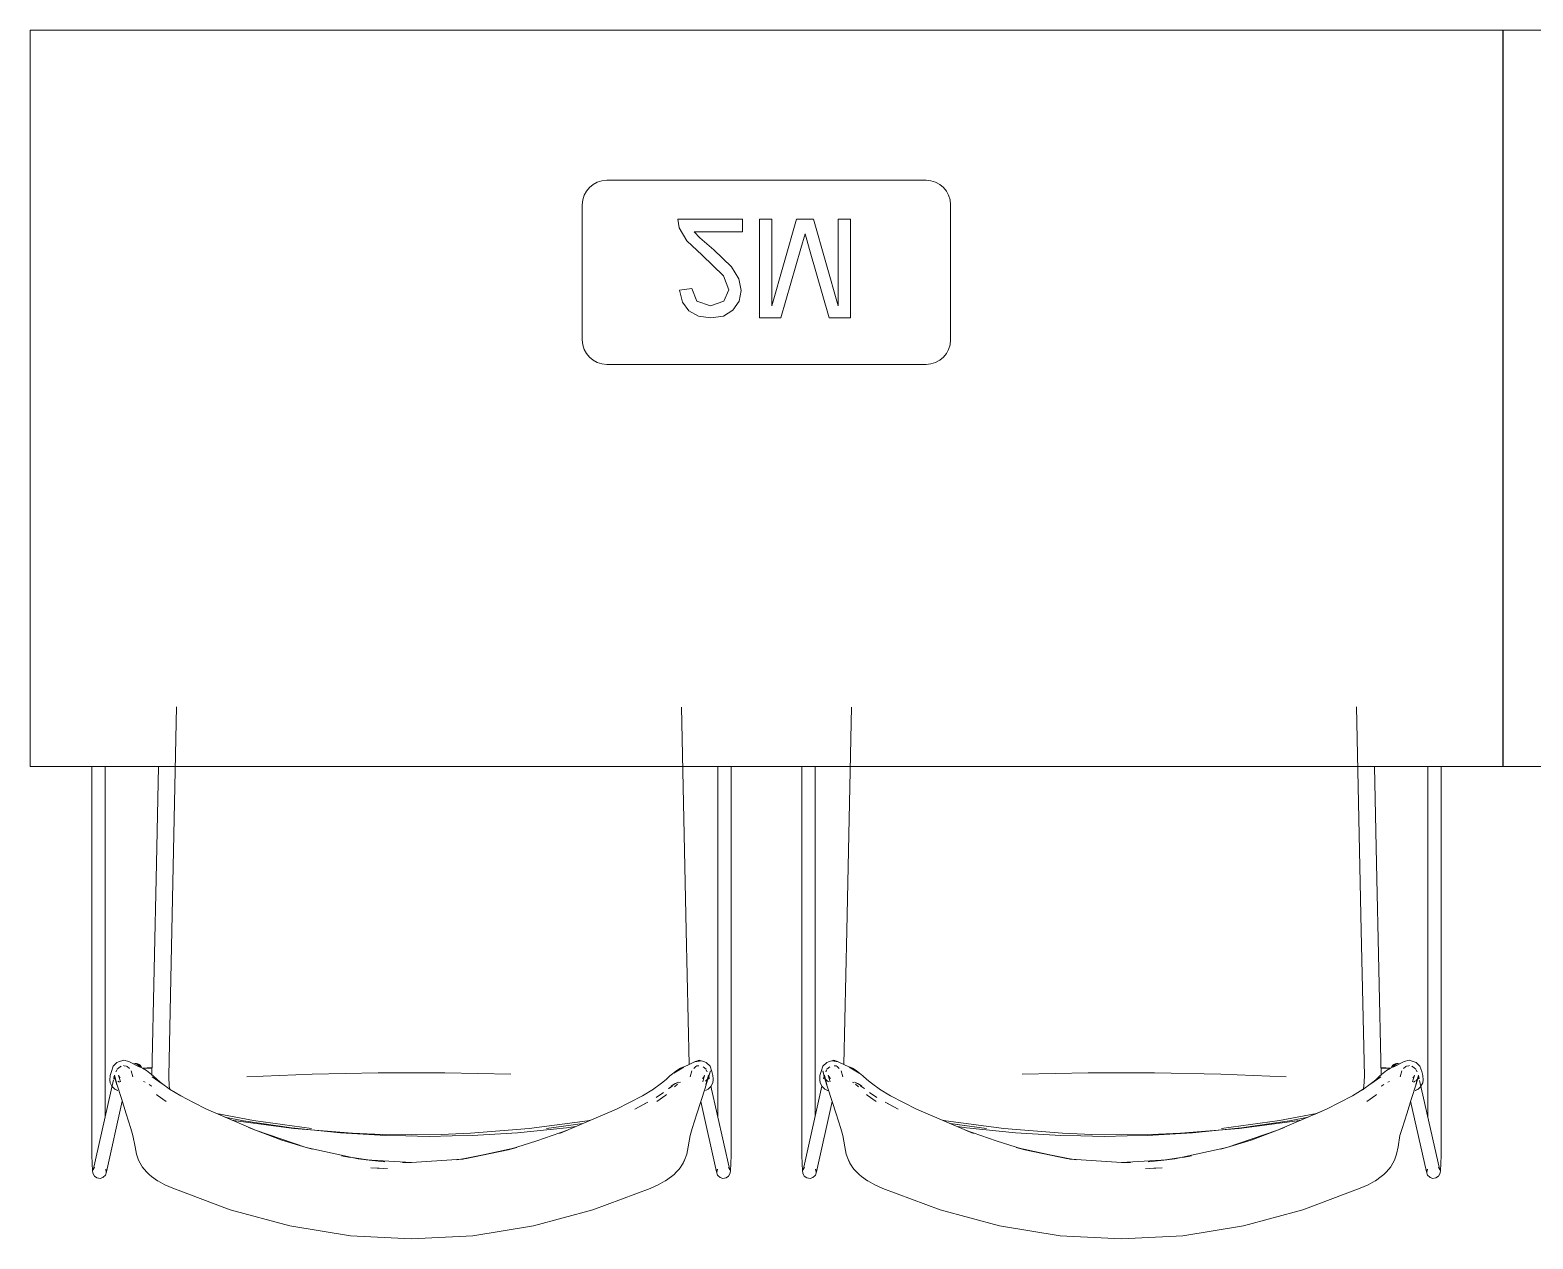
# Model space of a CAD drawing. Header units: millimetres. Extents: x 155927 to 326028, y -36033 to 97293.
# Drawn here: x 209602 to 210826, y 21746 to 22731 of the extents above; entities that cross this region are included whole.
import ezdxf

# ---------------------------------------------------------------- set-up
doc = ezdxf.new("R2010")
doc.units = ezdxf.units.MM
doc.header["$MEASUREMENT"] = 0
doc.layers.add('G-IMPT', color=8, linetype='CONTINUOUS', lineweight=9)
doc.layers.add('I-FURN', color=8, linetype='CONTINUOUS', lineweight=9)

msp = doc.modelspace()

# ---------------------------------------------------------------- linework, layer by layer
at = {"layer": 'G-IMPT'}
for p, q in [((209721.2, 22179.6), (209717.5, 21997.6)), ((210136.4, 21997.6), (210132.8, 22179.4)), ((210267.4, 21997.6), (210271.1, 22179.4)), ((210682.7, 22179.6), (210686.3, 21997.6)), ((209652.4, 22131.2), (209652.4, 21820.7)), ((209663.2, 22131.2), (209663.2, 21845.8)), ((209706.7, 22131.2), (209705, 22052.2)), ((210162.3, 21845.8), (210162.3, 22131.2)), ((210173.2, 22131.2), (210173.2, 21820.7)), ((210230.7, 22131.2), (210230.7, 21820.7)), ((210241.6, 21845.8), (210241.6, 22131.2)), ((210697.2, 22131.2), (210698.8, 22052.2)), ((210740.6, 22131.2), (210740.6, 21845.8)), ((210751.5, 22131.2), (210751.5, 21820.7)), ((209701.2, 21879.3), (209705, 22052.2)), ((210702.7, 21879.3), (210698.8, 22052.2)), ((209714.9, 21878.8), (209717.5, 21997.6)), ((210138.9, 21888.2), (210136.4, 21997.6)), ((210265, 21888.2), (210267.4, 21997.6)), ((210689, 21878.8), (210686.3, 21997.6)), ((209674.1, 21890.5), (209678.3, 21891.7)), ((209682.4, 21890.8), (209678.3, 21891.7)), ((210147.2, 21891.7), (210143.5, 21890.4)), ((210147.2, 21891.7), (210151.4, 21890.5)), ((210256.7, 21891.7), (210252.5, 21890.5)), ((210256.7, 21891.7), (210260.3, 21890.4)), ((210721.5, 21890.8), (210725.5, 21891.7)), ((210729.7, 21890.5), (210725.5, 21891.7)), ((209667.2, 21879.4), (209666.9, 21875.4)), ((209667.2, 21879.4), (209668.2, 21882.7)), ((209669.6, 21886.9), (209668.2, 21882.7)), ((209669.6, 21886.9), (209672.8, 21890)), ((209672.6, 21872.2), (209670.8, 21879.7)), ((209670.8, 21879.7), (209672.8, 21871.6)), ((209671.8, 21882.2), (209672.6, 21883.9)), ((209672.2, 21882.7), (209672.6, 21883.9)), ((209672.8, 21890), (209674.1, 21890.5)), ((209675.6, 21886.7), (209672.9, 21884.5)), ((209674, 21879.7), (209675, 21877.6)), ((209674, 21879.7), (209675.6, 21874.1)), ((209674.5, 21885.7), (209676.1, 21886.9)), ((209674.5, 21885.7), (209675.1, 21886.1)), ((209676.1, 21886.9), (209675.1, 21886.1)), ((209678.1, 21887.4), (209678.7, 21887.3)), ((209680.6, 21886.9), (209678.7, 21887.3)), ((209681.2, 21886.6), (209680.6, 21886.9)), ((209681.2, 21886.6), (209683, 21884.9)), ((209682.4, 21890.8), (209690.8, 21886.4)), ((209684.4, 21883), (209685.7, 21878.2)), ((209693.7, 21885.2), (209688.8, 21887.4)), ((209688.8, 21887.4), (209690.8, 21886.4)), ((209701.4, 21885.7), (209693.3, 21885.4)), ((209693.7, 21885.2), (209696.8, 21883.3)), ((209694, 21885), (209700.3, 21885.3)), ((209694, 21885), (209701.4, 21885.3)), ((209696.8, 21883.3), (209702.2, 21879)), ((209778.6, 21878.3), (209831.8, 21880.4)), ((209885.7, 21881.4), (209831.8, 21880.4)), ((209885.7, 21881.4), (209939.8, 21881.4)), ((209993.7, 21880.4), (209939.8, 21881.4)), ((210128.8, 21883.3), (210123.3, 21879)), ((210126.4, 21881.2), (210134.7, 21886)), ((210130, 21883.5), (210126.4, 21881.2)), ((210131.9, 21885.2), (210128.8, 21883.3)), ((210130, 21883.5), (210134.7, 21886)), ((210131.9, 21885.2), (210137.9, 21887.7)), ((210143.9, 21890.7), (210137.9, 21887.7)), ((210141.1, 21883.1), (210139.8, 21878.2)), ((210144.3, 21886.6), (210142.7, 21885.1)), ((210148.6, 21891.2), (210143.5, 21890.4)), ((210148.6, 21891.2), (210143.9, 21890.7)), ((210144.3, 21886.6), (210145.3, 21887.1)), ((210146.9, 21887.3), (210145.3, 21887.1)), ((210151.5, 21879.6), (210150, 21874.1)), ((210151.5, 21879.6), (210150.3, 21877.2)), ((210150.4, 21886.5), (210152.7, 21884.5)), ((210151.4, 21890.5), (210152.7, 21890)), ((210154.7, 21879.7), (210152.6, 21871.6)), ((210152.7, 21890), (210156, 21886.9)), ((210153.4, 21882.7), (210152.9, 21883.9)), ((210152.9, 21883.9), (210153.7, 21882.3)), ((210154.7, 21879.7), (210153, 21872.8)), ((210156.2, 21883), (210153.8, 21875.1)), ((210156.2, 21883), (210154.5, 21877.4)), ((210157.3, 21882.7), (210156, 21886.9)), ((210157.3, 21882.7), (210158.3, 21879.4)), ((210158.3, 21879.4), (210158.5, 21876.7)), ((210245.5, 21879.4), (210245.4, 21876.7)), ((210246.5, 21882.7), (210245.5, 21879.4)), ((210246.5, 21882.7), (210247.9, 21886.9)), ((210247.7, 21883), (210249.3, 21877.4)), ((210247.7, 21883), (210250.1, 21875.1)), ((210251.1, 21890), (210247.9, 21886.9)), ((210249.2, 21879.7), (210251.2, 21871.6)), ((210249.2, 21879.7), (210250.9, 21872.8)), ((210250.9, 21883.9), (210250.2, 21882.3)), ((210250.5, 21882.7), (210250.9, 21883.9)), ((210252.5, 21890.5), (210251.1, 21890)), ((210253.5, 21886.5), (210251.2, 21884.5)), ((210252.3, 21879.6), (210253.6, 21877.2)), ((210252.3, 21879.6), (210253.9, 21874.1)), ((210255.3, 21891.2), (210260.3, 21890.4)), ((210255.3, 21891.2), (210259.9, 21890.7)), ((210257, 21887.3), (210258.6, 21887.1)), ((210259.5, 21886.6), (210258.6, 21887.1)), ((210259.5, 21886.6), (210261.2, 21885.1)), ((210259.9, 21890.7), (210265.9, 21887.7)), ((210262.7, 21883.1), (210264.1, 21878.2)), ((210272, 21885.2), (210265.9, 21887.7)), ((210273.8, 21883.5), (210269.2, 21886)), ((210277.5, 21881.2), (210269.2, 21886)), ((210272, 21885.2), (210275.1, 21883.3)), ((210273.8, 21883.5), (210277.5, 21881.2)), ((210275.1, 21883.3), (210280.5, 21879)), ((210410.2, 21880.4), (210464.1, 21881.4)), ((210518.1, 21881.4), (210464.1, 21881.4)), ((210518.1, 21881.4), (210572, 21880.4)), ((210625.3, 21878.3), (210572, 21880.4)), ((210707.1, 21883.3), (210701.7, 21879)), ((210702.5, 21885.7), (210710.6, 21885.4)), ((210709.8, 21885), (210702.5, 21885.3)), ((210709.8, 21885), (210702.5, 21885.3)), ((210710.2, 21885.2), (210707.1, 21883.3)), ((210710.2, 21885.2), (210715, 21887.4)), ((210721.5, 21890.8), (210713, 21886.4)), ((210715, 21887.4), (210713, 21886.4)), ((210719.4, 21883), (210718.1, 21878.2)), ((210722.7, 21886.6), (210720.8, 21884.9)), ((210722.7, 21886.6), (210723.2, 21886.9)), ((210723.2, 21886.9), (210725.2, 21887.3)), ((210725.8, 21887.4), (210725.2, 21887.3)), ((210729.3, 21885.7), (210727.7, 21886.9)), ((210727.7, 21886.9), (210728.8, 21886.1)), ((210728.3, 21886.7), (210730.9, 21884.5)), ((210729.9, 21879.7), (210728.3, 21874.1)), ((210729.3, 21885.7), (210728.8, 21886.1)), ((210729.9, 21879.7), (210728.9, 21877.6)), ((210731.1, 21890), (210729.7, 21890.5)), ((210733, 21879.7), (210731, 21871.6)), ((210734.3, 21886.9), (210731.1, 21890)), ((210731.7, 21882.7), (210731.2, 21883.9)), ((210732, 21882.2), (210731.2, 21883.9)), ((210731.3, 21872.2), (210733, 21879.7)), ((210734.3, 21886.9), (210735.7, 21882.7)), ((210736.7, 21879.4), (210735.7, 21882.7)), ((210736.7, 21879.4), (210736.9, 21875.4)), ((209670, 21875.9), (209653.4, 21802.3)), ((209667.2, 21873.7), (209666.9, 21875.4)), ((209667.2, 21873.7), (209667.3, 21873.4)), ((209667.3, 21873.4), (209668.7, 21870.5)), ((209668.9, 21870.3), (209668.7, 21870.5)), ((209668.9, 21870.3), (209670.8, 21868.4)), ((209670.6, 21878.7), (209670.2, 21876.7)), ((209671.7, 21875.1), (209670.2, 21878.3)), ((209671.5, 21876.2), (209670.2, 21878.3)), ((209673.3, 21867.2), (209670.8, 21868.4)), ((209671, 21868.3), (209670.8, 21868.4)), ((209673.4, 21867.2), (209670.8, 21868.4)), ((209671.7, 21875.1), (209671, 21877.4)), ((209671, 21877.4), (209672.8, 21871.6)), ((209671, 21868.3), (209673.4, 21867.2)), ((209671.5, 21876.2), (209671.9, 21875.9)), ((209672.6, 21872.2), (209676.4, 21860.5)), ((209673.3, 21867.2), (209673.4, 21867.2)), ((209674.8, 21873.8), (209673.4, 21874.6)), ((209675.3, 21877.3), (209674.2, 21878.4)), ((209674.2, 21878.4), (209675, 21877.6)), ((209675.3, 21877.3), (209674.6, 21877.9)), ((209695.8, 21873.8), (209694.4, 21874.4)), ((209699, 21872.1), (209700.6, 21871)), ((209701.2, 21870.7), (209700.6, 21871)), ((209701.4, 21878.1), (209709.1, 21873)), ((209701.4, 21878.1), (209709.6, 21872.5)), ((209705.4, 21876), (209702.2, 21879)), ((209705.4, 21876), (209709.6, 21872.5)), ((209709.1, 21873), (209716.5, 21867.6)), ((209715.3, 21870.4), (209714.9, 21878.8)), ((209716, 21867.5), (209715.3, 21870.4)), ((209724.7, 21862.7), (209715.7, 21868.1)), ((209716.5, 21867.6), (209715.7, 21868.1)), ((210109.8, 21868.1), (210100.8, 21862.7)), ((210116.4, 21873), (210109, 21867.6)), ((210109.8, 21868.1), (210109, 21867.6)), ((210116.4, 21873), (210120.1, 21876)), ((210123.3, 21879), (210120.1, 21876)), ((210125.3, 21870.8), (210122.2, 21868.7)), ((210122.8, 21869.1), (210122.2, 21868.7)), ((210122.8, 21869.1), (210125.3, 21870.8)), ((210127.1, 21872.4), (210124.4, 21870.7)), ((210124.9, 21871), (210124.4, 21870.7)), ((210127.1, 21872.4), (210124.9, 21871)), ((210130.3, 21874), (210126.5, 21872.1)), ((210127.1, 21872.4), (210126.5, 21872.1)), ((210129.4, 21872.3), (210127, 21870.2)), ((210127.1, 21872.4), (210130.3, 21874)), ((210130.6, 21873.2), (210131.8, 21873.9)), ((210145.2, 21848), (210152, 21869.1)), ((210151.3, 21878.4), (210149.8, 21876.9)), ((210149.8, 21876.9), (210150.9, 21877.8)), ((210151.3, 21878.4), (210150.3, 21877.2)), ((210154.5, 21877.4), (210152, 21869.1)), ((210154, 21876.2), (210152.2, 21874.6)), ((210152.3, 21867.2), (210152.2, 21867.2)), ((210152.3, 21867.2), (210154.5, 21868.3)), ((210152.6, 21871.6), (210153, 21872.8)), ((210155.3, 21878.3), (210153.8, 21875.1)), ((210155.3, 21878.3), (210154, 21876.2)), ((210154.5, 21868.3), (210154.7, 21868.4)), ((210156.8, 21870.5), (210154.7, 21868.4)), ((210155.3, 21876.7), (210154.9, 21878.6)), ((210155, 21868.7), (210156.8, 21870.5)), ((210155, 21868.7), (210156.6, 21870.3)), ((210158.3, 21873.7), (210156.6, 21870.3)), ((210156.6, 21870.3), (210158.2, 21873.4)), ((210156.6, 21870.3), (210156.8, 21870.5)), ((210172.1, 21802.3), (210156.7, 21870.5)), ((210158.3, 21873.7), (210156.8, 21870.5)), ((210158.3, 21873.7), (210158.2, 21873.4)), ((210158.3, 21873.7), (210158.6, 21875.4)), ((210158.5, 21876.7), (210158.6, 21875.4)), ((210231.8, 21802.3), (210247.1, 21870.5)), ((210245.4, 21876.7), (210245.3, 21875.4)), ((210245.6, 21873.7), (210245.3, 21875.4)), ((210245.6, 21873.7), (210247.3, 21870.3)), ((210245.6, 21873.7), (210245.7, 21873.4)), ((210245.6, 21873.7), (210247.1, 21870.5)), ((210247.3, 21870.3), (210245.7, 21873.4)), ((210248.9, 21868.7), (210247.1, 21870.5)), ((210247.3, 21870.3), (210247.1, 21870.5)), ((210247.1, 21870.5), (210249.2, 21868.4)), ((210248.9, 21868.7), (210247.3, 21870.3)), ((210248.5, 21876.7), (210249, 21878.6)), ((210248.6, 21878.3), (210249.9, 21876.2)), ((210248.6, 21878.3), (210250.1, 21875.1)), ((210249.4, 21868.3), (210249.2, 21868.4)), ((210249.3, 21877.4), (210251.9, 21869.1)), ((210251.6, 21867.2), (210249.4, 21868.3)), ((210249.9, 21876.2), (210251.7, 21874.6)), ((210251.2, 21871.6), (210250.9, 21872.8)), ((210251.6, 21867.2), (210251.7, 21867.2)), ((210251.6, 21867.2), (210252.7, 21867.1)), ((210251.6, 21867.2), (210252.7, 21867.1)), ((210252.7, 21874.1), (210251.7, 21874.6)), ((210251.7, 21867.2), (210252.7, 21867.1)), ((210258.6, 21848), (210251.9, 21869.1)), ((210252.6, 21878.4), (210253.6, 21877.2)), ((210252.6, 21878.4), (210254, 21876.9)), ((210254, 21876.9), (210253, 21877.8)), ((210273.2, 21873.2), (210272, 21873.9)), ((210276.8, 21872.4), (210273.6, 21874)), ((210273.6, 21874), (210277.3, 21872.1)), ((210274.4, 21872.3), (210276.8, 21870.2)), ((210276.8, 21872.4), (210277.3, 21872.1)), ((210276.8, 21872.4), (210278.9, 21871)), ((210276.8, 21872.4), (210279.5, 21870.7)), ((210281.1, 21869.1), (210278.6, 21870.8)), ((210278.6, 21870.8), (210281.7, 21868.7)), ((210278.9, 21871), (210279.5, 21870.7)), ((210280.5, 21879), (210283.7, 21876)), ((210281.1, 21869.1), (210281.7, 21868.7)), ((210287.5, 21873), (210283.7, 21876)), ((210287.5, 21873), (210294.8, 21867.6)), ((210294.1, 21868.1), (210294.8, 21867.6)), ((210294.1, 21868.1), (210303, 21862.7)), ((210679.2, 21862.7), (210688.1, 21868.1)), ((210694.7, 21873), (210687.4, 21867.6)), ((210687.4, 21867.6), (210688.1, 21868.1)), ((210687.9, 21867.5), (210688.6, 21870.4)), ((210688.6, 21870.4), (210689, 21878.8)), ((210702.5, 21878.1), (210694.2, 21872.5)), ((210698.5, 21876), (210694.2, 21872.5)), ((210702.5, 21878.1), (210694.7, 21873)), ((210698.5, 21876), (210701.7, 21879)), ((210702.7, 21870.7), (210703.3, 21871)), ((210704.9, 21872.1), (210703.3, 21871)), ((210708, 21873.8), (210709.5, 21874.4)), ((210731.3, 21872.2), (210727.4, 21860.5)), ((210728.6, 21877.3), (210729.6, 21878.4)), ((210728.6, 21877.3), (210729.3, 21877.9)), ((210729.6, 21878.4), (210728.9, 21877.6)), ((210729.1, 21873.8), (210730.5, 21874.6)), ((210730.5, 21867.2), (210733, 21868.4)), ((210732.8, 21868.3), (210730.5, 21867.2)), ((210730.6, 21867.2), (210730.5, 21867.2)), ((210730.6, 21867.2), (210733, 21868.4)), ((210732.3, 21876.2), (210730.8, 21874.9)), ((210732.9, 21877.4), (210731, 21871.6)), ((210732.1, 21875.1), (210733.6, 21878.3)), ((210732.1, 21875.1), (210732.9, 21877.4)), ((210732.3, 21876.2), (210733.6, 21878.3)), ((210732.8, 21868.3), (210733, 21868.4)), ((210734.9, 21870.3), (210733, 21868.4)), ((210733.2, 21878.7), (210733.7, 21876.7)), ((210734, 21875.3), (210750.4, 21802.3)), ((210734.9, 21870.3), (210735.1, 21870.5)), ((210736.5, 21873.4), (210735.1, 21870.5)), ((210736.6, 21873.7), (210736.5, 21873.4)), ((210736.6, 21873.7), (210736.9, 21875.4)), ((209664.3, 21800.7), (209677.1, 21858.3)), ((209676.4, 21860.5), (209680.3, 21848)), ((209705.1, 21863.7), (209705.6, 21863.3)), ((209705.6, 21863.3), (209712.9, 21858)), ((209735.1, 21857.2), (209724.7, 21862.7)), ((209735.1, 21857.2), (209745.7, 21852)), ((210079.8, 21852), (210090.4, 21857.2)), ((210090.4, 21857.2), (210100.8, 21862.7)), ((210105.2, 21857.5), (210094.8, 21852)), ((210094.8, 21852), (210104.2, 21857)), ((210105.2, 21857.5), (210104.2, 21857)), ((210118, 21865.5), (210112, 21861.5)), ((210112, 21861.5), (210114, 21862.8)), ((210112.7, 21858), (210120, 21863.3)), ((210118, 21865.5), (210114, 21862.8)), ((210120.5, 21863.7), (210120, 21863.3)), ((210148.4, 21858.1), (210161.2, 21800.7)), ((210255.5, 21858.1), (210242.6, 21800.7)), ((210283.4, 21863.7), (210283.9, 21863.3)), ((210291.2, 21858), (210283.9, 21863.3)), ((210285.9, 21865.5), (210291.8, 21861.5)), ((210285.9, 21865.5), (210289.9, 21862.8)), ((210291.8, 21861.5), (210289.9, 21862.8)), ((210298.7, 21857.5), (210309.1, 21852)), ((210298.7, 21857.5), (210299.6, 21857)), ((210309.1, 21852), (210299.6, 21857)), ((210313.5, 21857.2), (210303, 21862.7)), ((210324.1, 21852), (210313.5, 21857.2)), ((210668.7, 21857.2), (210658.1, 21852)), ((210668.7, 21857.2), (210679.2, 21862.7)), ((210698.3, 21863.3), (210691, 21858)), ((210698.8, 21863.7), (210698.3, 21863.3)), ((210727.4, 21860.5), (210723.5, 21848)), ((210739.6, 21800.7), (210726.7, 21858.3)), ((209680.3, 21848), (209684.2, 21836)), ((209755.1, 21847.8), (209745.7, 21852)), ((209755.1, 21847.8), (209745.7, 21851.9)), ((209785.7, 21834.7), (209745.7, 21851.9)), ((209784.1, 21842.6), (209753.8, 21848.4)), ((209753.8, 21848.4), (209783.9, 21842.7)), ((209775.9, 21842.5), (209760.7, 21845.4)), ((209769.5, 21842.4), (209766.3, 21843)), ((209775.9, 21842.5), (209815, 21836.6)), ((209831.2, 21836.2), (209783.9, 21842.7)), ((209784.1, 21842.6), (209831.2, 21836.2)), ((210079.8, 21852), (210033.4, 21832.1)), ((210056, 21842.4), (210058.6, 21842.9)), ((210141.4, 21836), (210145.2, 21848)), ((210262.5, 21836), (210258.6, 21848)), ((210324.1, 21852), (210370.5, 21832.1)), ((210347.9, 21842.4), (210345.2, 21842.9)), ((210572.6, 21836.2), (210619.9, 21842.7)), ((210619.8, 21842.6), (210572.6, 21836.2)), ((210628, 21842.5), (210588.8, 21836.6)), ((210618.2, 21834.7), (210658.2, 21851.9)), ((210619.8, 21842.6), (210650, 21848.4)), ((210650, 21848.4), (210619.9, 21842.7)), ((210628, 21842.5), (210643.1, 21845.4)), ((210634.3, 21842.4), (210637.5, 21843)), ((210648.8, 21847.8), (210658.1, 21852)), ((210648.8, 21847.8), (210658.2, 21851.9)), ((210723.5, 21848), (210719.7, 21836)), ((209685.8, 21830.4), (209684.2, 21836)), ((209687.5, 21821.2), (209685.8, 21830.4)), ((209816.8, 21836), (209769.5, 21842.4)), ((209779.9, 21836.9), (209785.7, 21834.7)), ((209779.9, 21836.9), (209785.7, 21834.7)), ((209785.7, 21834.7), (209826.9, 21820.6)), ((209785.7, 21834.7), (209807.2, 21826.7)), ((209785.7, 21834.7), (209807.2, 21826.7)), ((209815, 21836.6), (209854.8, 21832.5)), ((209864.6, 21832.2), (209816.8, 21836)), ((209854.8, 21832.5), (209891.9, 21830.4)), ((209864.6, 21832.2), (209888.7, 21831.2)), ((209888.7, 21831.2), (209912.8, 21830.9)), ((209891.9, 21830.4), (209908.1, 21830.1)), ((209912.8, 21830.9), (209936.8, 21831.3)), ((209960.9, 21832.2), (209936.8, 21831.3)), ((209945.8, 21830.1), (209962.1, 21830.4)), ((210008.7, 21836), (209960.9, 21832.2)), ((209999.2, 21832.5), (209962.1, 21830.4)), ((209999.2, 21832.5), (210038.9, 21836.6)), ((210008.7, 21836), (210056, 21842.4)), ((210014.8, 21826.1), (210039.8, 21834.7)), ((210052.4, 21840.3), (210022.8, 21836.2)), ((210052.4, 21840.3), (210022.8, 21836.2)), ((210039.8, 21834.7), (210033.4, 21832.1)), ((210046.6, 21837.8), (210038.9, 21836.6)), ((210139.7, 21830.4), (210138.1, 21821.2)), ((210139.7, 21830.4), (210141.4, 21836)), ((210264.2, 21830.4), (210262.5, 21836)), ((210264.2, 21830.4), (210265.8, 21821.2)), ((210395.2, 21836), (210347.9, 21842.4)), ((210351.4, 21840.3), (210381.1, 21836.2)), ((210351.5, 21840.3), (210381.1, 21836.2)), ((210357.3, 21837.8), (210364.9, 21836.6)), ((210389.1, 21826.1), (210364, 21834.7)), ((210364, 21834.7), (210370.5, 21832.1)), ((210404.7, 21832.5), (210364.9, 21836.6)), ((210395.2, 21836), (210443, 21832.2)), ((210404.7, 21832.5), (210441.7, 21830.4)), ((210458, 21830.1), (210441.7, 21830.4)), ((210443, 21832.2), (210467, 21831.3)), ((210491.1, 21830.9), (210467, 21831.3)), ((210515.2, 21831.2), (210491.1, 21830.9)), ((210512, 21830.4), (210495.7, 21830.1)), ((210549.1, 21832.5), (210512, 21830.4)), ((210539.2, 21832.2), (210515.2, 21831.2)), ((210539.2, 21832.2), (210587, 21836)), ((210588.8, 21836.6), (210549.1, 21832.5)), ((210618.2, 21834.7), (210577, 21820.6)), ((210587, 21836), (210634.3, 21842.4)), ((210618.2, 21834.7), (210596.7, 21826.7)), ((210618.2, 21834.7), (210596.7, 21826.7)), ((210623.9, 21836.9), (210618.2, 21834.7)), ((210623.9, 21836.9), (210618.2, 21834.7)), ((210716.4, 21821.2), (210718, 21830.4)), ((210718, 21830.4), (210719.7, 21836)), ((209652.4, 21814.5), (209652.4, 21820.7)), ((209687.5, 21821.2), (209688.6, 21815.1)), ((209826.9, 21820.6), (209807.2, 21826.7)), ((209807.2, 21826.7), (209826.9, 21820.7)), ((209832.1, 21819.2), (209826.9, 21820.7)), ((209869.4, 21811.3), (209826.9, 21820.6)), ((209826.9, 21820.6), (209832.1, 21819.2)), ((209908.1, 21830.1), (209927, 21829.7)), ((209945.8, 21830.1), (209927, 21829.7)), ((209998.6, 21820.6), (209956.1, 21811.3)), ((209956.1, 21811.7), (209991.6, 21818.7)), ((209991.6, 21818.7), (209956.1, 21811.3)), ((209991.6, 21818.7), (209998.6, 21820.9)), ((209998.6, 21820.6), (209991.6, 21818.7)), ((210014.8, 21826.1), (209998.6, 21820.9)), ((210138.1, 21821.2), (210136.9, 21815.1)), ((210173.2, 21820.7), (210173.1, 21814.5)), ((210230.7, 21820.7), (210230.7, 21814.5)), ((210265.8, 21821.2), (210266.9, 21815.1)), ((210389.1, 21826.1), (210405.3, 21820.9)), ((210405.2, 21820.6), (210412.3, 21818.7)), ((210405.2, 21820.6), (210447.7, 21811.3)), ((210412.3, 21818.7), (210405.3, 21820.9)), ((210447.8, 21811.7), (210412.3, 21818.7)), ((210412.3, 21818.7), (210447.7, 21811.3)), ((210458, 21830.1), (210476.9, 21829.7)), ((210495.7, 21830.1), (210476.9, 21829.7)), ((210534.5, 21811.3), (210577, 21820.6)), ((210571.8, 21819.2), (210577, 21820.7)), ((210577, 21820.6), (210571.8, 21819.2)), ((210577, 21820.6), (210596.7, 21826.7)), ((210596.7, 21826.7), (210577, 21820.7)), ((210716.4, 21821.2), (210715.3, 21815.1)), ((210751.5, 21814.5), (210751.5, 21820.7)), ((209652.4, 21814.5), (209652.6, 21807.3)), ((209652.6, 21807.3), (209652.8, 21802)), ((209690.4, 21810.2), (209688.6, 21815.1)), ((209690.4, 21810.2), (209691.6, 21807.9)), ((209693.1, 21805.4), (209691.6, 21807.9)), ((209855.6, 21813.8), (209862.7, 21812.5)), ((209855.6, 21813.8), (209869.7, 21811.7)), ((209869.4, 21811.3), (209891, 21808.9)), ((209869.4, 21811.3), (209880.7, 21810)), ((209869.7, 21811.7), (209880.7, 21810)), ((209912.8, 21808.3), (209875.8, 21810.6)), ((209875.8, 21810.6), (209880.7, 21810)), ((209891, 21808.9), (209880.7, 21810)), ((209912.8, 21808.3), (209905.3, 21808.4)), ((209912.8, 21808.3), (209905.3, 21808.4)), ((209949.7, 21810.8), (209912.8, 21808.3)), ((209949.7, 21810.6), (209956.1, 21811.7)), ((209949.7, 21810.8), (209955.1, 21811.2)), ((209949.7, 21810.6), (209953.2, 21811)), ((210132.2, 21804.9), (210135.2, 21810.2)), ((210134.6, 21809.2), (210132.2, 21804.9)), ((210132.4, 21805.4), (210134, 21807.9)), ((210134, 21807.9), (210135.2, 21810.2)), ((210134.6, 21809.2), (210135.2, 21810.2)), ((210136.9, 21815.1), (210135.2, 21810.2)), ((210172.7, 21802), (210173, 21807.3)), ((210173, 21807.3), (210173.1, 21814.5)), ((210230.9, 21807.3), (210230.7, 21814.5)), ((210231.2, 21802), (210230.9, 21807.3)), ((210266.9, 21815.1), (210268.7, 21810.2)), ((210269.3, 21809.2), (210268.7, 21810.2)), ((210271.7, 21804.9), (210268.7, 21810.2)), ((210269.9, 21807.9), (210268.7, 21810.2)), ((210269.3, 21809.2), (210271.7, 21804.9)), ((210271.4, 21805.4), (210269.9, 21807.9)), ((210454.1, 21810.6), (210447.8, 21811.7)), ((210454.1, 21810.8), (210448.8, 21811.2)), ((210454.1, 21810.6), (210450.7, 21811)), ((210454.1, 21810.8), (210491.1, 21808.3)), ((210491.1, 21808.3), (210528, 21810.6)), ((210491.1, 21808.3), (210498.5, 21808.4)), ((210491.1, 21808.3), (210498.5, 21808.4)), ((210534.5, 21811.3), (210512.9, 21808.9)), ((210512.9, 21808.9), (210523.1, 21810)), ((210534.2, 21811.7), (210523.1, 21810)), ((210534.5, 21811.3), (210523.1, 21810)), ((210528, 21810.6), (210523.1, 21810)), ((210548.3, 21813.8), (210534.2, 21811.7)), ((210548.3, 21813.8), (210541.1, 21812.5)), ((210710.8, 21805.4), (210712.3, 21807.9)), ((210713.5, 21810.2), (210712.3, 21807.9)), ((210713.5, 21810.2), (210715.3, 21815.1)), ((210751.3, 21807.3), (210751, 21802)), ((210751.5, 21814.5), (210751.3, 21807.3)), ((209652.8, 21802), (209653.2, 21799.6)), ((209653.2, 21799.6), (209654.4, 21797.3)), ((209653.4, 21802.3), (209654.5, 21804.5)), ((209654.3, 21804.2), (209654.5, 21804.5)), ((209654.4, 21797.3), (209656.5, 21795.8)), ((209659.2, 21795.4), (209656.5, 21795.8)), ((209659.2, 21795.4), (209661.3, 21796.1)), ((209661.6, 21796.5), (209661.3, 21796.1)), ((209661.6, 21796.5), (209663.5, 21798.2)), ((209663.5, 21798.2), (209663.2, 21797.9)), ((209664.3, 21800.7), (209663.5, 21798.2)), ((209663.6, 21803.1), (209664, 21800.5)), ((209663.7, 21802.8), (209664, 21800.5)), ((209693.3, 21804.9), (209693.1, 21805.4)), ((209693.3, 21804.9), (209694.9, 21803)), ((209694.9, 21803), (209697.1, 21800.5)), ((209697.1, 21800.5), (209698.9, 21798.7)), ((209701, 21797), (209698.9, 21798.7)), ((209705.9, 21793.6), (209701, 21797)), ((209705.9, 21793.6), (209706.2, 21793.4)), ((209889.9, 21803.6), (209879.7, 21804.1)), ((209879.7, 21804.1), (209893.3, 21803.4)), ((210119.3, 21793.4), (210119.6, 21793.6)), ((210124.5, 21797), (210119.6, 21793.6)), ((210124.5, 21797), (210126.6, 21798.7)), ((210128.4, 21800.5), (210126.6, 21798.7)), ((210128.4, 21800.5), (210128.9, 21801.1)), ((210130.7, 21803), (210128.9, 21801.1)), ((210132.2, 21804.9), (210130.7, 21803)), ((210132.2, 21804.9), (210132.4, 21805.4)), ((210161.2, 21800.7), (210162, 21798.2)), ((210161.9, 21803.1), (210161.5, 21800.5)), ((210161.8, 21802.8), (210161.5, 21800.5)), ((210162, 21798.2), (210162.3, 21797.9)), ((210164.2, 21796.1), (210162.3, 21797.9)), ((210164.2, 21796.1), (210166.3, 21795.4)), ((210169, 21795.8), (210166.3, 21795.4)), ((210171.1, 21797.3), (210169, 21795.8)), ((210172.1, 21802.3), (210171.1, 21804.4)), ((210171.1, 21804.4), (210171.3, 21804.2)), ((210172.3, 21799.6), (210171.1, 21797.3)), ((210172.3, 21799.6), (210172.7, 21802)), ((210231.5, 21799.6), (210231.2, 21802)), ((210231.5, 21799.6), (210232.7, 21797.3)), ((210231.8, 21802.3), (210232.8, 21804.4)), ((210232.8, 21804.4), (210232.6, 21804.2)), ((210232.7, 21797.3), (210234.9, 21795.8)), ((210234.9, 21795.8), (210237.5, 21795.4)), ((210239.7, 21796.1), (210237.5, 21795.4)), ((210239.7, 21796.1), (210241.5, 21797.9)), ((210241.8, 21798.2), (210241.5, 21797.9)), ((210242.6, 21800.7), (210241.8, 21798.2)), ((210241.9, 21803.1), (210242.4, 21800.5)), ((210242, 21802.8), (210242.4, 21800.5)), ((210271.7, 21804.9), (210271.4, 21805.4)), ((210271.7, 21804.9), (210273.2, 21803)), ((210273.2, 21803), (210274.9, 21801.1)), ((210275.4, 21800.5), (210274.9, 21801.1)), ((210275.4, 21800.5), (210277.3, 21798.7)), ((210279.4, 21797), (210277.3, 21798.7)), ((210279.4, 21797), (210284.2, 21793.6)), ((210284.5, 21793.4), (210284.2, 21793.6)), ((210524.2, 21804.1), (210510.6, 21803.4)), ((210514, 21803.6), (210524.2, 21804.1)), ((210698, 21793.6), (210697.7, 21793.4)), ((210698, 21793.6), (210702.8, 21797)), ((210702.8, 21797), (210704.9, 21798.7)), ((210706.8, 21800.5), (210704.9, 21798.7)), ((210709, 21803), (210706.8, 21800.5)), ((210710.5, 21804.9), (210709, 21803)), ((210710.5, 21804.9), (210710.8, 21805.4)), ((210739.6, 21800.7), (210740.4, 21798.2)), ((210740.3, 21803.1), (210739.8, 21800.5)), ((210740.2, 21802.8), (210739.8, 21800.5)), ((210742.2, 21796.5), (210740.4, 21798.2)), ((210740.4, 21798.2), (210740.7, 21797.9)), ((210742.2, 21796.5), (210742.5, 21796.1)), ((210744.7, 21795.4), (210742.5, 21796.1)), ((210744.7, 21795.4), (210747.3, 21795.8)), ((210749.5, 21797.3), (210747.3, 21795.8)), ((210750.4, 21802.3), (210749.4, 21804.5)), ((210749.6, 21804.2), (210749.4, 21804.5)), ((210750.7, 21799.6), (210749.5, 21797.3)), ((210751, 21802), (210750.7, 21799.6)), ((209711.8, 21790.2), (209706.2, 21793.4)), ((209718.2, 21787.4), (209711.8, 21790.2)), ((209765, 21769.8), (209718.2, 21787.4)), ((210060.5, 21769.8), (210107.2, 21787.3)), ((210107.2, 21787.3), (210113.7, 21790.2)), ((210119.3, 21793.4), (210113.7, 21790.2)), ((210284.5, 21793.4), (210290.1, 21790.2)), ((210296.6, 21787.3), (210290.1, 21790.2)), ((210343.4, 21769.8), (210296.6, 21787.3)), ((210638.8, 21769.8), (210685.7, 21787.4)), ((210685.7, 21787.4), (210692.1, 21790.2)), ((210692.1, 21790.2), (210697.7, 21793.4)), ((209813.5, 21756.8), (209765, 21769.8)), ((210060.5, 21769.8), (210012.1, 21756.8)), ((210343.4, 21769.8), (210391.8, 21756.8)), ((210590.4, 21756.8), (210638.8, 21769.8)), ((209813.5, 21756.8), (209862.9, 21748.7)), ((210012.1, 21756.8), (209962.7, 21748.7)), ((210391.8, 21756.8), (210441.2, 21748.7)), ((210590.4, 21756.8), (210541, 21748.7)), ((209912.8, 21746.1), (209862.9, 21748.7)), ((209912.8, 21746.1), (209962.7, 21748.7)), ((210491.1, 21746.1), (210441.2, 21748.7)), ((210491.1, 21746.1), (210541, 21748.7))]:
    msp.add_line(p, q, dxfattribs=at)
at = {"layer": 'I-FURN'}
for p, q in [((210802.1, 22731.2), (209602, 22731.2)), ((209602, 22731.2), (209602, 22131.2)), ((212001.9, 22731.2), (210801.8, 22731.2)), ((210801.8, 22731.2), (210801.8, 22131.2)), ((210802.1, 22131.2), (210802.1, 22731.2)), ((210331.9, 22608.8), (210071.9, 22608.8)), ((210051.9, 22588.8), (210051.9, 22478.8)), ((210351.9, 22478.8), (210351.9, 22588.8)), ((210182.5, 22577), (210129.7, 22577)), ((210129.7, 22577), (210130.8, 22570)), ((210130.8, 22570), (210136.9, 22559.4)), ((210147.6, 22561.8), (210143, 22566.9)), ((210143, 22566.9), (210182.5, 22566.9)), ((210182.5, 22566.9), (210182.5, 22577)), ((210196.3, 22577), (210196.3, 22496.6)), ((210206.3, 22577), (210196.3, 22577)), ((210226.5, 22577), (210206.3, 22506.6)), ((210206.3, 22506.6), (210206.3, 22577)), ((210240.1, 22577), (210226.5, 22577)), ((210230, 22553.2), (210233.3, 22565.1)), ((210233.3, 22565.1), (210236.9, 22552.3)), ((210260.3, 22506.6), (210240.1, 22577)), ((210270.4, 22577), (210260.3, 22577)), ((210260.3, 22577), (210260.3, 22506.6)), ((210270.4, 22496.6), (210270.4, 22577)), ((210136.9, 22559.4), (210149.5, 22547.7)), ((210159.1, 22552.1), (210147.6, 22561.8)), ((210213.6, 22496.6), (210230, 22553.2)), ((210149.5, 22547.7), (210166.8, 22531)), ((210173.5, 22538.4), (210159.1, 22552.1)), ((210236.9, 22552.3), (210253.1, 22496.6)), ((210166.8, 22531), (210171.2, 22519.6)), ((210179.4, 22528.5), (210173.5, 22538.4)), ((210181.2, 22519), (210179.4, 22528.5)), ((210141, 22520.5), (210131, 22519.2)), ((210131, 22519.2), (210133.4, 22509.5)), ((210145.3, 22510.3), (210141, 22520.5)), ((210171.2, 22519.6), (210167.1, 22510.4)), ((210179.6, 22510.2), (210181.2, 22519)), ((210133.4, 22509.5), (210138.7, 22502.4)), ((210156.4, 22506.6), (210145.3, 22510.3)), ((210167.1, 22510.4), (210156.4, 22506.6)), ((210174.6, 22503), (210179.6, 22510.2)), ((210138.7, 22502.4), (210146.5, 22498)), ((210146.5, 22498), (210156.6, 22496.6)), ((210156.6, 22496.6), (210166.8, 22498.2)), ((210166.8, 22498.2), (210174.6, 22503)), ((210196.3, 22496.6), (210213.6, 22496.6)), ((210253.1, 22496.6), (210270.4, 22496.6)), ((210071.9, 22458.8), (210331.9, 22458.8)), ((209602, 22131.2), (210802.1, 22131.2)), ((210801.8, 22131.2), (212001.9, 22131.2)), ((209685.9, 21888.7), (209687.5, 21889.2)), ((209687.5, 21889.2), (209688.7, 21889.2)), ((209692.6, 21886.7), (209687.5, 21889.2)), ((209687.5, 21889.2), (209691.8, 21887.6)), ((209687.5, 21889.2), (209689.8, 21888.9)), ((209687.5, 21889.2), (209690.8, 21888.4)), ((209688.7, 21889.2), (209689.8, 21888.9)), ((209692.6, 21886.7), (209688.8, 21887.4)), ((209689.8, 21888.9), (209690.8, 21888.4)), ((209692.6, 21886.7), (209690, 21886.9)), ((209692.6, 21886.7), (209690.5, 21886.7)), ((209691.8, 21887.6), (209690.8, 21888.4)), ((209692.6, 21886.7), (209690.9, 21886.5)), ((209692.6, 21886.7), (209691.1, 21886.4)), ((209692.6, 21886.7), (209691.8, 21887.6)), ((209692.6, 21886.7), (209692.8, 21885.5)), ((210711.3, 21886.7), (210711.1, 21885.5)), ((210711.3, 21886.7), (210716.3, 21889.2)), ((210711.3, 21886.7), (210712.1, 21887.6)), ((210711.3, 21886.7), (210715.1, 21887.4)), ((210711.3, 21886.7), (210713.9, 21886.9)), ((210711.3, 21886.7), (210712.7, 21886.4)), ((210711.3, 21886.7), (210713.3, 21886.7)), ((210711.3, 21886.7), (210713, 21886.5)), ((210716.3, 21889.2), (210712.1, 21887.6)), ((210712.1, 21887.6), (210713, 21888.4)), ((210716.3, 21889.2), (210713, 21888.4)), ((210714.1, 21888.9), (210713, 21888.4)), ((210715.2, 21889.2), (210714.1, 21888.9)), ((210716.3, 21889.2), (210714.1, 21888.9)), ((210716.3, 21889.2), (210715.2, 21889.2)), ((210717.9, 21888.7), (210716.3, 21889.2))]:
    msp.add_line(p, q, dxfattribs=at)
for centre, start, end in [((210071.9, 22588.8), 90, 180), ((210331.9, 22588.8), 0, 90), ((210071.9, 22478.8), 180, 270), ((210331.9, 22478.8), 270, 0)]:
    msp.add_arc(centre, 20, start, end, dxfattribs=at)

doc.saveas('drawing.dxf')
